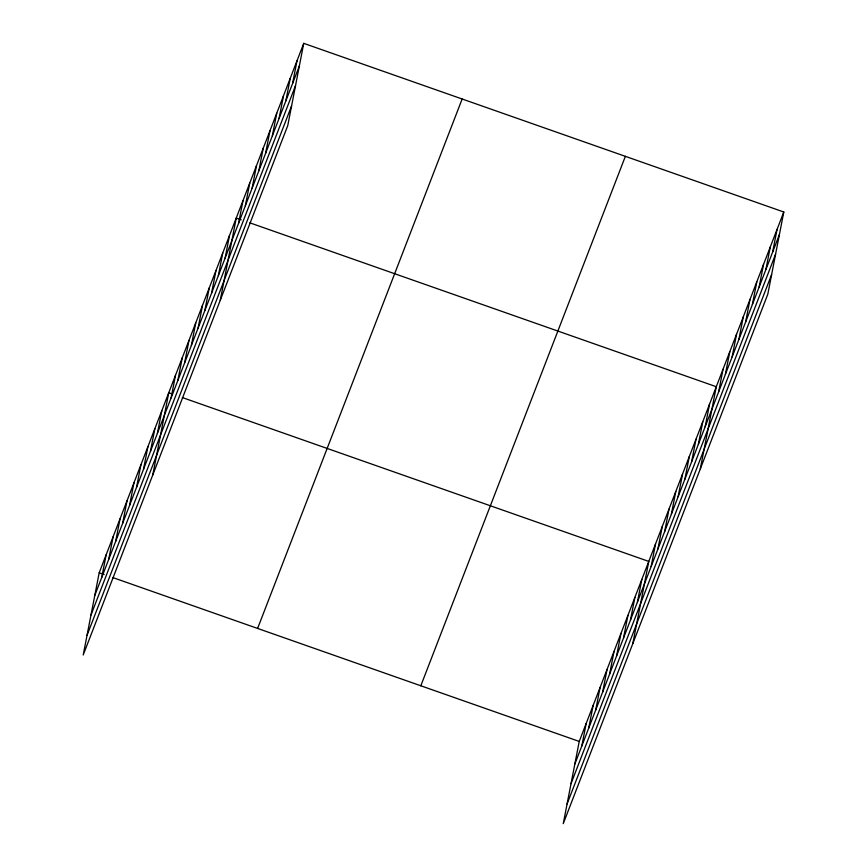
<?xml version="1.0" encoding="UTF-8"?>
<svg xmlns="http://www.w3.org/2000/svg" width="867" height="867" viewBox="0 0 867 867"><rect width="100%" height="100%" fill="white"/><g stroke="black" fill="none" stroke-linecap="round" stroke-linejoin="round"><path stroke-width="1.3" d="M303.743 43.35L99.196 572.784L83.21 654.997L287.768 125.563L303.743 43.35L783.79 212.003L767.804 294.216L563.257 823.65L579.232 741.437L783.79 212.003M101.753 577.389L106.153 554.782M108.711 559.388L113.111 536.781M115.669 541.387L120.058 518.78M122.626 523.386L127.016 500.779M129.573 505.385L133.973 482.778M136.531 487.384L140.92 464.777M143.489 469.383L147.878 446.776M150.435 451.382L154.835 428.775M157.393 433.381L161.793 410.774M152.765 474.997L168.74 392.773L172.457 394.084M171.102 397.91L175.492 375.303M177.854 380.44L182.243 357.833M184.595 362.97L188.995 340.363M191.347 345.489L195.747 322.892M198.099 328.019L202.499 305.422M204.85 310.549L209.24 287.952M211.602 293.079L215.991 270.471M218.354 275.608L222.743 253.001M225.106 258.138L229.495 235.531M220.261 300.285L236.247 218.061L241.199 219.806M238.598 223.198L242.998 200.591M245.35 205.728L249.739 183.121M252.102 188.247L256.491 165.651M258.854 170.777L263.243 148.181M265.605 153.307L269.995 130.711M272.346 135.837L276.746 113.23M279.098 118.367L283.498 95.76M285.85 100.897L290.25 78.29M292.602 83.427L296.991 60.82M581.8 746.032L586.19 723.436M588.747 728.031L593.147 705.435M595.705 710.03L600.105 687.433M602.663 692.029L607.052 669.432M609.62 674.027L614.009 651.431M616.567 656.026L620.967 633.43M623.525 638.025L627.914 615.429M630.482 620.024L634.872 597.428M637.429 602.023L641.829 579.427M632.802 643.639L648.787 561.426L182.352 397.563M651.139 566.552L655.528 543.956M657.89 549.082L662.28 526.486M664.642 531.612L669.031 509.005M671.394 514.142L675.783 491.535M678.135 496.672L682.535 474.065M684.887 479.202L689.287 456.595M691.638 461.732L696.038 439.125M698.39 444.262L702.779 421.655M705.142 426.781L709.531 404.185M700.298 468.928L716.283 386.715L249.859 222.841M718.645 391.841L723.035 369.244M725.386 374.371L729.786 351.764M732.138 356.901L736.538 334.294M738.89 339.43L743.279 316.823M745.642 321.96L750.031 299.353M752.393 304.49L756.783 281.883M759.145 287.02L763.534 264.413M765.886 269.539L770.286 246.943M772.638 252.069L777.038 229.473M94.806 595.391L299.353 65.957M90.981 615.061L295.528 85.627M87.036 635.327L291.583 105.893M257.607 628.434L462.154 99.001M420.82 685.775L625.367 156.342M574.843 764.033L779.39 234.599M571.017 783.703L775.564 254.269M567.083 803.98L771.63 274.546M99.196 572.784L104.148 574.518M112.808 577.563L579.232 741.437"/></g></svg>
